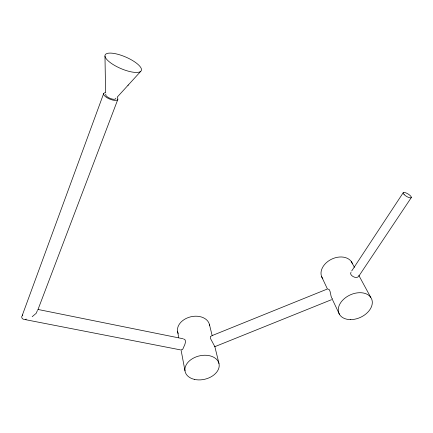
<?xml version="1.0" encoding="UTF-8"?>
<svg xmlns="http://www.w3.org/2000/svg" width="433" height="433" viewBox="0 0 433 433"><rect width="100%" height="100%" fill="white"/><g stroke="black" fill="none" stroke-linecap="round" stroke-linejoin="round"><path stroke-width="0.65" d="M332.674 298.959C330.2 298.57 331.11 288.508 327.933 289.071M331.543 299.679L214.844 346.671L210.438 338.438L210.324 336.544L211.244 336.225M22.305 315.284L103.649 93.571M37.806 310.028L117.83 99.422M403.177 192.766L351.693 270.977M358.497 276.644L411.328 197.535M22.814 314.921C19.766 317.513 23.36 320.658 26.359 319.126M127.989 85.323L140.714 71.38A19.712 6.246 23.3 0 0 119.053 54.623A19.712 6.246 23.3 0 0 109.906 62.314A19.712 6.246 23.3 0 0 140.714 71.38M128.282 85.003L117.208 97.149M350.979 272.292C348.652 275.323 356.635 279.188 358.01 276.86M32.183 316.707L36.248 313.254L37.362 310.569M211.683 335.764L327.115 289.114M183.451 338.92C186.623 339.212 185.286 343.634 184.436 345.534C183.727 346.438 182.672 351.168 181.308 349.539M25.471 319.662L180.588 349.902M38.12 309.481L182.802 338.693M214.817 346.654L214.644 346.292M351.347 261.629L354.438 267.323M358.805 275.372L370.724 297.341M339.391 314.228L332.376 299.436M327.364 288.843L321.616 276.638M214.828 346.562L218.979 363.509M209.437 324.512L212.175 335.699M177.525 331.223L178.705 337.475M181.135 350.378L184.983 370.805M105.592 92.343L104.975 56.155M322.823 278.787A16.719 12.151 -25.3 0 1 331.261 259.345A16.719 12.151 -25.3 0 1 352.473 263.843M178.19 333.54A16.319 11.832 -13 0 1 190.52 316.859A16.319 11.832 -13 0 1 209.642 325.697M117.229 97.587A7.67 2.766 22.7 0 1 114.55 100.386A7.67 2.766 22.7 0 1 105.219 96.451A7.67 2.766 22.7 0 1 105.495 92.646M115.849 98.199A5.477 1.976 22.7 0 1 110.063 98.367A5.477 1.976 22.7 0 1 105.906 94.113M350.405 319.614A17.85 12.341 -24.6 0 0 371.866 299.587A17.85 12.341 -24.6 0 0 343.618 299.273A17.85 12.341 -24.6 0 0 350.405 319.614M194.466 379.4A17.401 11.989 -13.3 0 0 219.179 364.71A17.401 11.989 -13.3 0 0 192.533 358.616A17.401 11.989 -13.3 0 0 194.466 379.4M404.141 194.596A4.731 1.44 31.2 0 0 411.134 197.762A4.731 1.44 31.2 0 0 406.468 193.118A4.731 1.44 31.2 0 0 404.141 194.596"/></g></svg>
